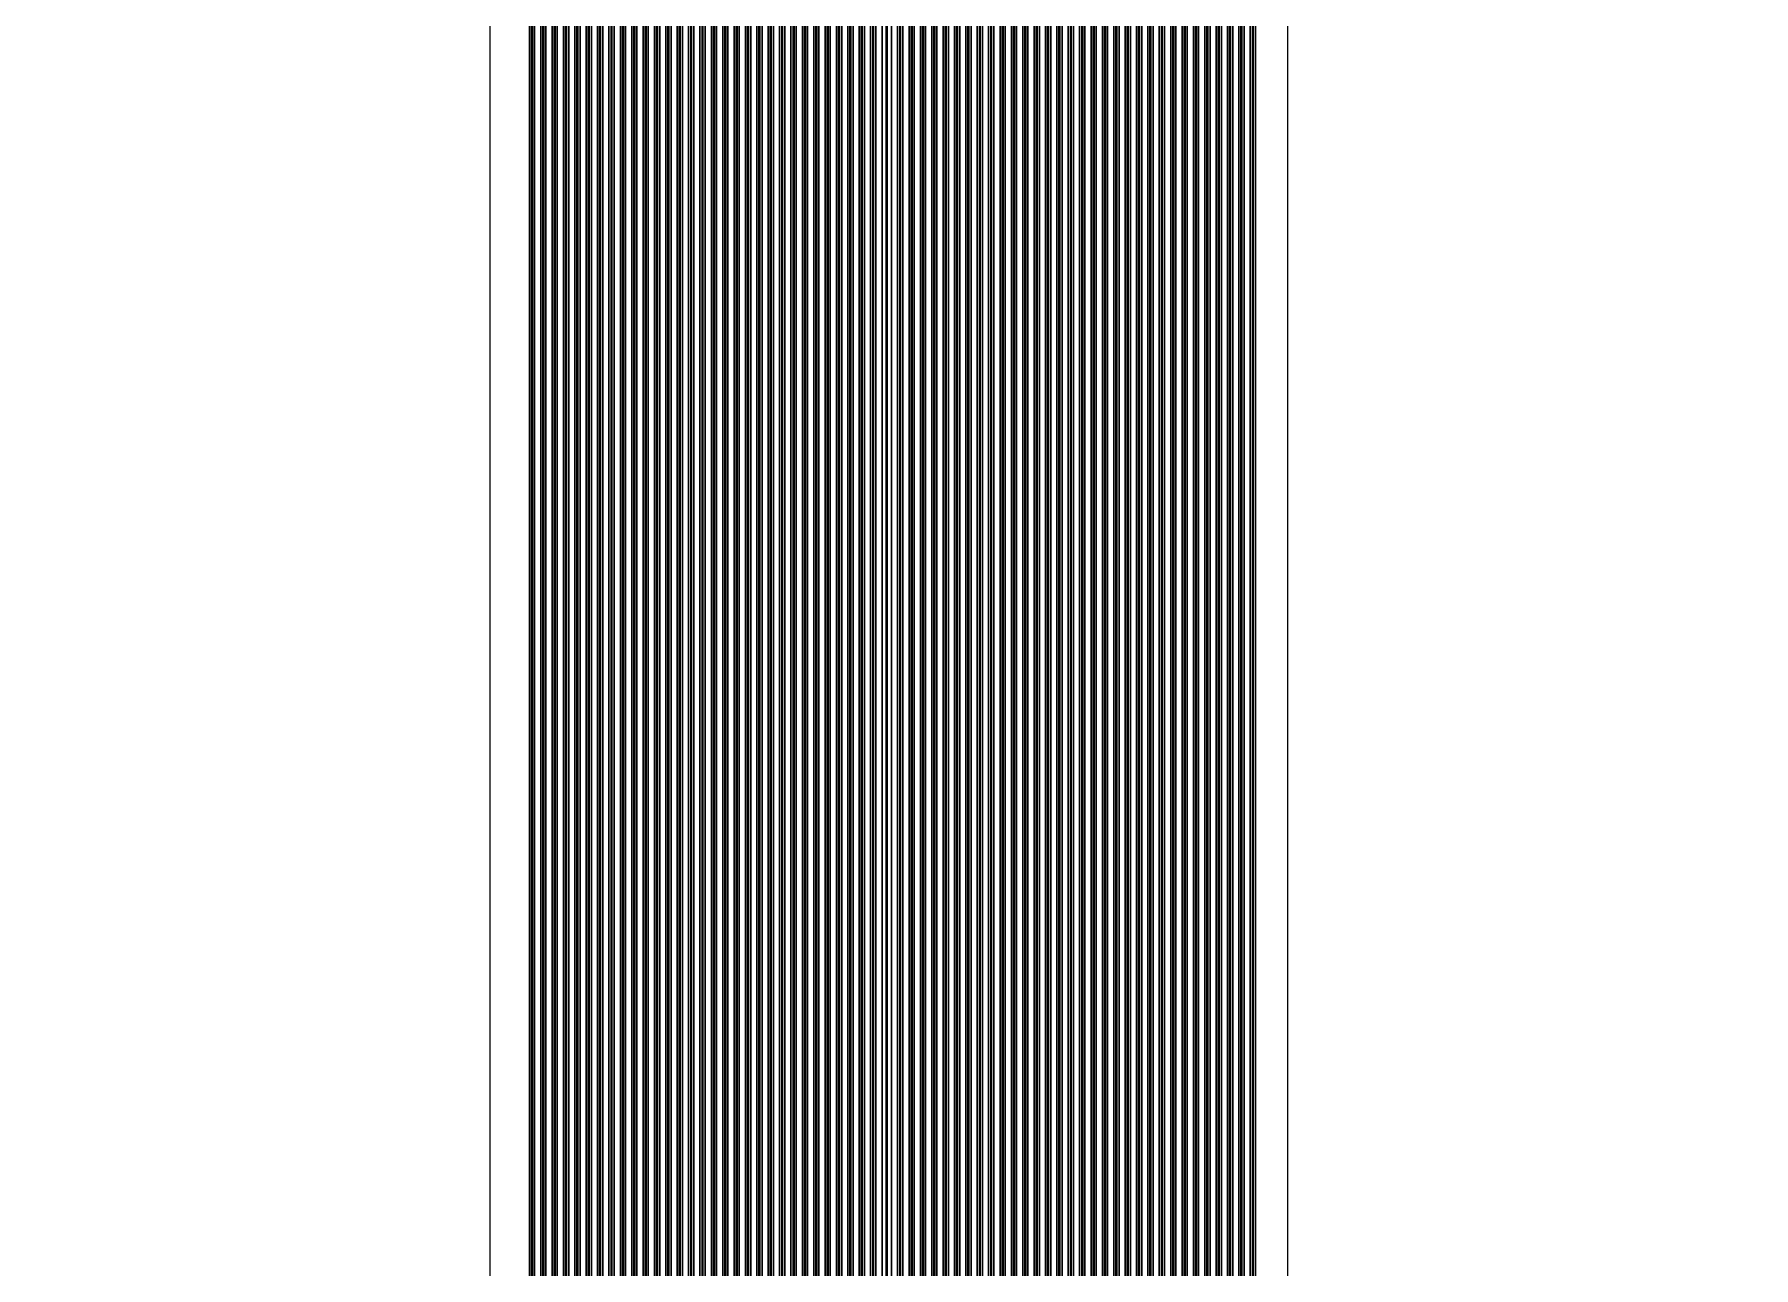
# Model space of a CAD drawing. Extents: x -2057 to 2225, y -44 to 31181.
# Drawn here: x -1736 to 1891, y 5162 to 7762 of the extents above; entities that cross this region are included whole.
import ezdxf

# ---------------------------------------------------------------- set-up
doc = ezdxf.new("R2010")
doc.units = 0
for name, color, linetype in [('etching', 7, 'CONTINUOUS'), ('L2D0_etching2', 4, 'CONTINUOUS'), ('L3D0_etching3', 5, 'CONTINUOUS'), ('metalization', 8, 'CONTINUOUS'), ('polyimide', 9, 'CONTINUOUS'), ('polyimide_etch_borders', 10, 'CONTINUOUS')]:
    doc.layers.add(name, color=color, linetype=linetype)

msp = doc.modelspace()

# ---------------------------------------------------------------- linework, layer by layer
at = {"layer": 'etching'}
for points in [[(1890.612, 20342.595), (1890.612, 10404.624), (907.37, 8971.06), (907.37, 3311.52), (208.395, -1.125), (80.82, -44.08), (0, 0), (-775.12, 3311.52), (-775.12, 8985.76), (-1736.396, 10397.27), (-1736.396, 20343.044)], [(-692.2, 9032.365), (-692.208, 3592.185)], [(-681.208, 3592.185), (-681.208, 9035.365)], [(-668.208, 9035.365), (-668.208, 3492.185)], [(-657.208, 3492.185), (-657.208, 9035.371)], [(-644.208, 9035.371), (-644.208, 3392.185)], [(-633.208, 3392.185), (-633.208, 9035.377)], [(-620.208, 9035.371), (-620.208, 3292.185)], [(-609.208, 3292.185), (-609.208, 9035.377)], [(-596.208, 9035.371), (-596.208, 3192.185)], [(-585.208, 3192.185), (-585.208, 9035.377)], [(-572.208, 9035.371), (-572.208, 3092.185)], [(-561.208, 3092.185), (-561.208, 9035.377)], [(-548.208, 9035.371), (-548.208, 2992.185)], [(-537.208, 2992.185), (-537.208, 9035.377)], [(-524.208, 9035.371), (-524.208, 2892.185)], [(-513.208, 2892.185), (-513.208, 9035.377)], [(-500.208, 9035.371), (-500.208, 2792.185)], [(-489.208, 2792.185), (-489.208, 9035.377)], [(-476.208, 9035.371), (-476.208, 2692.185)], [(-465.208, 2692.185), (-465.208, 9035.377)], [(-452.208, 9035.371), (-452.208, 2592.185)], [(-441.208, 2592.185), (-441.208, 9035.377)], [(-428.208, 9035.371), (-428.208, 2492.185)], [(-417.208, 2492.185), (-417.208, 9035.377)], [(-404.208, 9035.371), (-404.208, 2392.185)], [(-393.208, 2392.185), (-393.208, 9035.377)], [(-380.208, 9035.371), (-380.208, 2292.185)], [(-369.208, 2292.185), (-369.208, 9035.371)], [(-356.208, 9035.371), (-356.208, 2192.185)], [(-345.208, 2192.185), (-345.208, 9035.377)], [(-332.208, 9035.371), (-332.208, 2092.185)], [(-321.208, 2092.185), (-321.208, 9035.377)], [(-308.208, 9035.371), (-308.208, 1992.185)], [(-297.208, 1992.185), (-297.208, 9035.377)], [(-284.208, 9035.371), (-284.208, 1892.185)], [(-273.208, 1892.185), (-273.208, 9035.377)], [(-260.208, 9035.371), (-260.208, 1792.185)], [(-249.208, 1792.185), (-249.208, 9035.377)], [(-236.208, 9035.371), (-236.208, 1692.185)], [(-225.208, 1692.185), (-225.208, 9035.377)], [(-212.208, 9035.371), (-212.208, 1592.185)], [(-201.208, 1592.185), (-201.208, 9035.377)], [(-188.208, 9035.371), (-188.208, 1492.185)], [(-177.208, 1492.185), (-177.208, 9035.377)], [(-164.208, 9035.371), (-164.208, 1392.185)], [(-153.208, 1392.185), (-153.208, 9035.377)], [(-140.208, 9035.371), (-140.208, 1292.185)], [(-129.208, 1292.185), (-129.208, 9035.377)], [(-116.208, 9035.371), (-116.208, 1192.185)], [(-105.208, 1192.185), (-105.208, 9035.377)], [(-92.208, 9035.371), (-92.208, 1092.185)], [(-81.208, 1092.185), (-81.208, 9035.377)], [(-68.208, 9035.371), (-68.208, 992.185)], [(-57.208, 992.185), (-57.208, 9035.377)], [(-44.208, 9035.371), (-44.208, 892.185)], [(-33.208, 892.185), (-33.208, 9035.377)], [(-20.208, 9035.371), (-20.208, 792.185)], [(-9.208, 792.185), (-9.208, 9035.377)], [(3.792, 9035.371), (3.792, 692.185)], [(14.792, 692.185), (14.792, 9035.377)], [(27.792, 9035.371), (27.792, 592.185)], [(38.792, 592.185), (38.792, 9035.377)], [(51.792, 9035.371), (51.792, 500.247)], [(71.792, 500.247), (71.792, 9035.377)], [(84.792, 9035.371), (84.792, 552.185)], [(95.792, 552.185), (95.792, 9035.377)], [(108.792, 9035.371), (108.792, 652.185)], [(119.792, 652.185), (119.792, 9035.371)], [(132.792, 9035.371), (132.792, 752.185)], [(143.792, 752.185), (143.792, 9035.371)], [(156.792, 9035.371), (156.792, 852.185)], [(167.792, 852.185), (167.792, 9035.371)], [(180.792, 9035.371), (180.792, 952.185)], [(191.792, 952.185), (191.792, 9035.371)], [(204.792, 9035.371), (204.792, 1052.185)], [(215.792, 1052.185), (215.792, 9035.371)], [(228.792, 9035.371), (228.792, 1152.185)], [(239.792, 1152.185), (239.792, 9035.371)], [(252.792, 9035.371), (252.792, 1252.185)], [(263.792, 1252.185), (263.792, 9035.371)], [(276.792, 9035.371), (276.792, 1352.185)], [(287.792, 1352.185), (287.792, 9035.371)], [(300.792, 9035.371), (300.792, 1452.185)], [(311.792, 1452.185), (311.792, 9035.371)], [(324.792, 9035.371), (324.792, 1552.185)], [(335.792, 1552.185), (335.792, 9035.371)], [(348.792, 9035.371), (348.792, 1652.185)], [(359.792, 1652.185), (359.792, 9035.371)], [(372.792, 9035.371), (372.792, 1752.185)], [(383.792, 1752.185), (383.792, 9035.371)], [(396.792, 9035.371), (396.792, 1852.185)], [(407.792, 1852.185), (407.792, 9035.371)], [(420.792, 9035.371), (420.792, 1952.185)], [(431.792, 1952.185), (431.792, 9035.371)], [(444.792, 9035.371), (444.792, 2052.185)], [(455.792, 2052.185), (455.792, 9035.371)], [(468.792, 9035.371), (468.792, 2152.185)], [(479.792, 2152.185), (479.792, 9035.377)], [(492.792, 9035.371), (492.792, 2252.185)], [(503.792, 2252.185), (503.792, 9035.371)], [(516.792, 9035.371), (516.792, 2352.185)], [(527.792, 2352.185), (527.792, 9035.371)], [(540.792, 9035.371), (540.792, 2452.185)], [(551.792, 2452.185), (551.792, 9035.371)], [(564.792, 9035.371), (564.792, 2552.185)], [(575.792, 2552.185), (575.792, 9035.371)], [(588.792, 9035.371), (588.792, 2652.185)], [(599.792, 2652.185), (599.792, 9035.371)], [(612.792, 9035.371), (612.792, 2752.185)], [(623.792, 2752.185), (623.792, 9035.371)], [(636.792, 9035.371), (636.792, 2852.185)], [(647.792, 2852.185), (647.792, 9035.371)], [(660.792, 9035.371), (660.792, 2952.185)], [(671.792, 2952.185), (671.792, 9035.371)], [(684.792, 9035.371), (684.792, 3052.185)], [(695.792, 3052.185), (695.792, 9035.371)], [(708.792, 9035.371), (708.792, 3152.185)], [(719.792, 3152.185), (719.792, 9035.371)], [(732.792, 9035.371), (732.792, 3252.185)], [(743.792, 3252.185), (743.792, 9035.371)], [(756.792, 9035.371), (756.792, 3352.185)], [(767.792, 3352.185), (767.792, 9035.371)], [(780.792, 9035.371), (780.792, 3452.185)], [(791.792, 3452.185), (791.792, 9035.371)], [(804.792, 9035.371), (804.792, 3552.185)], [(815.792, 3552.185), (815.792, 9035.371)], [(828.792, 9035.371), (828.792, 3652.185)], [(839.792, 3652.185), (839.792, 9033.144)]]:
    msp.add_lwpolyline(points, dxfattribs=at)
at = {"layer": 'L2D0_etching2'}
msp.add_lwpolyline([(1890.612, 20342.595), (1890.612, 10404.624), (907.37, 8971.06), (907.37, 3311.52), (208.395, -1.125), (80.82, -44.08), (0, 0), (-775.12, 3311.52), (-775.12, 8985.76), (-1736.396, 10397.27), (-1736.396, 20343.044)], dxfattribs=at)
at = {"layer": 'L3D0_etching3'}
for points in [[(1890.612, 20342.595), (1890.612, 10404.624), (907.37, 8971.06), (907.37, 3311.52), (208.395, -1.125), (80.82, -44.08), (0, 0), (-775.12, 3311.52), (-775.12, 8985.76), (-1736.396, 10397.27), (-1736.396, 20343.044)], [(-692.2, 9032.365), (-692.208, 3592.185)], [(-681.208, 3592.185), (-681.208, 9035.365)], [(-668.208, 9035.365), (-668.208, 3492.185)], [(-657.208, 3492.185), (-657.208, 9035.371)], [(-644.208, 9035.371), (-644.208, 3392.185)], [(-633.208, 3392.185), (-633.208, 9035.377)], [(-620.208, 9035.371), (-620.208, 3292.185)], [(-609.208, 3292.185), (-609.208, 9035.377)], [(-596.208, 9035.371), (-596.208, 3192.185)], [(-585.208, 3192.185), (-585.208, 9035.377)], [(-572.208, 9035.371), (-572.208, 3092.185)], [(-561.208, 3092.185), (-561.208, 9035.377)], [(-548.208, 9035.371), (-548.208, 2992.185)], [(-537.208, 2992.185), (-537.208, 9035.377)], [(-524.208, 9035.371), (-524.208, 2892.185)], [(-513.208, 2892.185), (-513.208, 9035.377)], [(-500.208, 9035.371), (-500.208, 2792.185)], [(-489.208, 2792.185), (-489.208, 9035.377)], [(-476.208, 9035.371), (-476.208, 2692.185)], [(-465.208, 2692.185), (-465.208, 9035.377)], [(-452.208, 9035.371), (-452.208, 2592.185)], [(-441.208, 2592.185), (-441.208, 9035.377)], [(-428.208, 9035.371), (-428.208, 2492.185)], [(-417.208, 2492.185), (-417.208, 9035.377)], [(-404.208, 9035.371), (-404.208, 2392.185)], [(-393.208, 2392.185), (-393.208, 9035.377)], [(-380.208, 9035.371), (-380.208, 2292.185)], [(-369.208, 2292.185), (-369.208, 9035.371)], [(-356.208, 9035.371), (-356.208, 2192.185)], [(-345.208, 2192.185), (-345.208, 9035.377)], [(-332.208, 9035.371), (-332.208, 2092.185)], [(-321.208, 2092.185), (-321.208, 9035.377)], [(-308.208, 9035.371), (-308.208, 1992.185)], [(-297.208, 1992.185), (-297.208, 9035.377)], [(-284.208, 9035.371), (-284.208, 1892.185)], [(-273.208, 1892.185), (-273.208, 9035.377)], [(-260.208, 9035.371), (-260.208, 1792.185)], [(-249.208, 1792.185), (-249.208, 9035.377)], [(-236.208, 9035.371), (-236.208, 1692.185)], [(-225.208, 1692.185), (-225.208, 9035.377)], [(-212.208, 9035.371), (-212.208, 1592.185)], [(-201.208, 1592.185), (-201.208, 9035.377)], [(-188.208, 9035.371), (-188.208, 1492.185)], [(-177.208, 1492.185), (-177.208, 9035.377)], [(-164.208, 9035.371), (-164.208, 1392.185)], [(-153.208, 1392.185), (-153.208, 9035.377)], [(-140.208, 9035.371), (-140.208, 1292.185)], [(-129.208, 1292.185), (-129.208, 9035.377)], [(-116.208, 9035.371), (-116.208, 1192.185)], [(-105.208, 1192.185), (-105.208, 9035.377)], [(-92.208, 9035.371), (-92.208, 1092.185)], [(-81.208, 1092.185), (-81.208, 9035.377)], [(-68.208, 9035.371), (-68.208, 992.185)], [(-57.208, 992.185), (-57.208, 9035.377)], [(-44.208, 9035.371), (-44.208, 892.185)], [(-33.208, 892.185), (-33.208, 9035.377)], [(-20.208, 9035.371), (-20.208, 792.185)], [(-9.208, 792.185), (-9.208, 9035.377)], [(3.792, 9035.371), (3.792, 692.185)], [(14.792, 692.185), (14.792, 9035.377)], [(27.792, 9035.371), (27.792, 592.185)], [(38.792, 592.185), (38.792, 9035.377)], [(51.792, 9035.371), (51.792, 500.247)], [(71.792, 500.247), (71.792, 9035.377)], [(84.792, 9035.371), (84.792, 552.185)], [(95.792, 552.185), (95.792, 9035.377)], [(108.792, 9035.371), (108.792, 652.185)], [(119.792, 652.185), (119.792, 9035.371)], [(132.792, 9035.371), (132.792, 752.185)], [(143.792, 752.185), (143.792, 9035.371)], [(156.792, 9035.371), (156.792, 852.185)], [(167.792, 852.185), (167.792, 9035.371)], [(180.792, 9035.371), (180.792, 952.185)], [(191.792, 952.185), (191.792, 9035.371)], [(204.792, 9035.371), (204.792, 1052.185)], [(215.792, 1052.185), (215.792, 9035.371)], [(228.792, 9035.371), (228.792, 1152.185)], [(239.792, 1152.185), (239.792, 9035.371)], [(252.792, 9035.371), (252.792, 1252.185)], [(263.792, 1252.185), (263.792, 9035.371)], [(276.792, 9035.371), (276.792, 1352.185)], [(287.792, 1352.185), (287.792, 9035.371)], [(300.792, 9035.371), (300.792, 1452.185)], [(311.792, 1452.185), (311.792, 9035.371)], [(324.792, 9035.371), (324.792, 1552.185)], [(335.792, 1552.185), (335.792, 9035.371)], [(348.792, 9035.371), (348.792, 1652.185)], [(359.792, 1652.185), (359.792, 9035.371)], [(372.792, 9035.371), (372.792, 1752.185)], [(383.792, 1752.185), (383.792, 9035.371)], [(396.792, 9035.371), (396.792, 1852.185)], [(407.792, 1852.185), (407.792, 9035.371)], [(420.792, 9035.371), (420.792, 1952.185)], [(431.792, 1952.185), (431.792, 9035.371)], [(444.792, 9035.371), (444.792, 2052.185)], [(455.792, 2052.185), (455.792, 9035.371)], [(468.792, 9035.371), (468.792, 2152.185)], [(479.792, 2152.185), (479.792, 9035.377)], [(492.792, 9035.371), (492.792, 2252.185)], [(503.792, 2252.185), (503.792, 9035.371)], [(516.792, 9035.371), (516.792, 2352.185)], [(527.792, 2352.185), (527.792, 9035.371)], [(540.792, 9035.371), (540.792, 2452.185)], [(551.792, 2452.185), (551.792, 9035.371)], [(564.792, 9035.371), (564.792, 2552.185)], [(575.792, 2552.185), (575.792, 9035.371)], [(588.792, 9035.371), (588.792, 2652.185)], [(599.792, 2652.185), (599.792, 9035.371)], [(612.792, 9035.371), (612.792, 2752.185)], [(623.792, 2752.185), (623.792, 9035.371)], [(636.792, 9035.371), (636.792, 2852.185)], [(647.792, 2852.185), (647.792, 9035.371)], [(660.792, 9035.371), (660.792, 2952.185)], [(671.792, 2952.185), (671.792, 9035.371)], [(684.792, 9035.371), (684.792, 3052.185)], [(695.792, 3052.185), (695.792, 9035.371)], [(708.792, 9035.371), (708.792, 3152.185)], [(719.792, 3152.185), (719.792, 9035.371)], [(732.792, 9035.371), (732.792, 3252.185)], [(743.792, 3252.185), (743.792, 9035.371)], [(756.792, 9035.371), (756.792, 3352.185)], [(767.792, 3352.185), (767.792, 9035.371)], [(780.792, 9035.371), (780.792, 3452.185)], [(791.792, 3452.185), (791.792, 9035.371)], [(804.792, 9035.371), (804.792, 3552.185)], [(815.792, 3552.185), (815.792, 9035.371)], [(828.792, 9035.371), (828.792, 3652.185)], [(839.792, 3652.185), (839.792, 9033.144)]]:
    msp.add_lwpolyline(points, dxfattribs=at)
at = {"layer": 'metalization'}
for points in [[(-687.858, 3587.204), (-687.858, 9040.22)], [(-685.858, 9040.22), (-685.858, 3587.204)], [(-663.858, 3487.204), (-663.858, 9040.22)], [(-661.858, 9040.22), (-661.858, 3487.204)], [(-639.858, 3387.204), (-639.858, 9040.22)], [(-637.858, 9040.22), (-637.858, 3387.204)], [(-615.858, 3287.204), (-615.858, 9040.22)], [(-613.858, 9040.22), (-613.858, 3287.204)], [(-591.858, 3187.204), (-591.858, 9040.22)], [(-589.858, 9040.22), (-589.858, 3187.204)], [(-567.858, 3087.204), (-567.858, 9040.22)], [(-565.858, 9040.22), (-565.858, 3087.204)], [(-543.858, 2987.204), (-543.858, 9040.22)], [(-541.858, 9040.22), (-541.858, 2987.204)], [(-519.858, 2887.204), (-519.858, 9040.22)], [(-517.858, 9040.22), (-517.858, 2887.204)], [(-495.858, 2787.204), (-495.858, 9040.22)], [(-493.858, 9040.22), (-493.858, 2787.204)], [(-471.858, 2687.204), (-471.858, 9040.22)], [(-469.858, 9040.22), (-469.858, 2687.204)], [(-447.858, 2587.204), (-447.858, 9040.22)], [(-445.858, 9040.22), (-445.858, 2587.204)], [(-423.858, 2487.204), (-423.858, 9040.22)], [(-421.858, 9040.22), (-421.858, 2487.204)], [(-399.858, 2387.204), (-399.858, 9040.22)], [(-397.858, 9040.22), (-397.858, 2387.204)], [(-375.858, 2287.204), (-375.858, 9040.22)], [(-373.858, 9040.22), (-373.858, 2287.204)], [(-351.858, 2187.204), (-351.858, 9040.22)], [(-349.858, 9040.22), (-349.858, 2187.204)], [(-327.858, 2087.204), (-327.858, 9040.22)], [(-325.858, 9040.22), (-325.858, 2087.204)], [(-303.858, 1987.204), (-303.858, 9040.22)], [(-301.858, 9040.22), (-301.858, 1987.204)], [(-279.858, 1887.204), (-279.858, 9040.22)], [(-277.858, 9040.22), (-277.858, 1887.204)], [(-255.858, 1787.204), (-255.858, 9040.22)], [(-253.858, 9040.22), (-253.858, 1787.204)], [(-231.858, 1687.204), (-231.858, 9040.22)], [(-229.858, 9040.22), (-229.858, 1687.204)], [(-207.858, 1587.204), (-207.858, 9040.22)], [(-205.858, 9040.22), (-205.858, 1587.204)], [(-183.858, 1487.204), (-183.858, 9040.22)], [(-181.858, 9040.22), (-181.858, 1487.204)], [(-159.858, 1387.204), (-159.858, 9040.22)], [(-157.858, 9040.22), (-157.858, 1387.204)], [(-135.858, 1287.204), (-135.858, 9040.22)], [(-133.858, 9040.22), (-133.858, 1287.204)], [(-111.858, 1187.204), (-111.858, 9040.22)], [(-109.858, 9040.22), (-109.858, 1187.204)], [(-87.858, 1087.204), (-87.858, 9040.22)], [(-85.858, 9040.22), (-85.858, 1087.204)], [(-63.858, 987.204), (-63.858, 9040.22)], [(-61.858, 9040.22), (-61.858, 987.204)], [(-39.858, 887.204), (-39.858, 9040.22)], [(-37.858, 9040.22), (-37.858, 887.204)], [(-15.858, 787.204), (-15.858, 9040.22)], [(-13.858, 9040.22), (-13.858, 787.204)], [(8.142, 687.204), (8.142, 9040.22)], [(10.142, 9040.22), (10.142, 687.204)], [(32.142, 587.204), (32.142, 9040.22)], [(34.142, 9040.22), (34.142, 587.204)], [(60.642, 497.204), (60.642, 9040.22)], [(62.642, 9040.22), (62.642, 497.204)], [(89.142, 547.204), (89.142, 9040.22)], [(91.142, 9040.22), (91.142, 547.204)], [(113.142, 647.204), (113.142, 9040.22)], [(115.142, 9040.22), (115.142, 647.204)], [(137.142, 747.204), (137.142, 9040.22)], [(139.142, 9040.22), (139.142, 747.204)], [(161.142, 847.204), (161.142, 9040.22)], [(163.142, 9040.22), (163.142, 847.204)], [(185.142, 947.204), (185.142, 9040.22)], [(187.142, 9040.22), (187.142, 947.204)], [(209.142, 1047.204), (209.142, 9040.22)], [(211.142, 9040.22), (211.142, 1047.204)], [(233.142, 1147.204), (233.142, 9040.22)], [(235.142, 9040.22), (235.142, 1147.204)], [(257.142, 1247.204), (257.142, 9040.22)], [(259.142, 9040.22), (259.142, 1247.204)], [(281.142, 1347.204), (281.142, 9040.22)], [(283.142, 9040.22), (283.142, 1347.204)], [(305.142, 1447.204), (305.142, 9040.22)], [(307.142, 9040.22), (307.142, 1447.204)], [(329.142, 1547.204), (329.142, 9040.22)], [(331.142, 9040.22), (331.142, 1547.204)], [(353.142, 1647.204), (353.142, 9040.22)], [(355.142, 9040.22), (355.142, 1647.204)], [(377.142, 1747.204), (377.142, 9040.22)], [(379.142, 9040.22), (379.142, 1747.204)], [(401.142, 1847.204), (401.142, 9040.22)], [(403.142, 9040.22), (403.142, 1847.204)], [(425.142, 1947.204), (425.142, 9040.22)], [(427.142, 9040.22), (427.142, 1947.204)], [(449.142, 2047.204), (449.142, 9040.22)], [(451.142, 9040.22), (451.142, 2047.204)], [(473.142, 2147.204), (473.142, 9040.22)], [(475.142, 9040.22), (475.142, 2147.204)], [(497.142, 2247.204), (497.142, 9040.22)], [(499.142, 9040.22), (499.142, 2247.204)], [(521.142, 2347.204), (521.142, 9040.22)], [(523.142, 9040.22), (523.142, 2347.204)], [(545.142, 2447.204), (545.142, 9040.22)], [(547.142, 9040.22), (547.142, 2447.204)], [(569.142, 2547.204), (569.142, 9040.22)], [(571.142, 9040.22), (571.142, 2547.204)], [(593.142, 2647.204), (593.142, 9040.22)], [(595.142, 9040.22), (595.142, 2647.204)], [(617.142, 2747.204), (617.142, 9040.22)], [(619.142, 9040.22), (619.142, 2747.204)], [(641.142, 2847.204), (641.142, 9040.22)], [(643.142, 9040.22), (643.142, 2847.204)], [(665.142, 2947.204), (665.142, 9040.22)], [(667.142, 9040.22), (667.142, 2947.204)], [(689.142, 3047.204), (689.142, 9040.22)], [(691.142, 9040.22), (691.142, 3047.204)], [(713.142, 3147.204), (713.142, 9040.22)], [(715.142, 9040.22), (715.142, 3147.204)], [(737.142, 3247.204), (737.142, 9040.22)], [(739.142, 9040.22), (739.142, 3247.204)], [(761.142, 3347.204), (761.142, 9040.22)], [(763.142, 9040.22), (763.142, 3347.204)], [(785.142, 3447.204), (785.142, 9040.22)], [(787.142, 9040.22), (787.142, 3447.204)], [(809.142, 3547.204), (809.142, 9040.22)], [(811.142, 9040.22), (811.142, 3547.204)], [(833.142, 3647.204), (833.142, 9040.22)], [(835.142, 9040.22), (835.142, 3647.204)]]:
    msp.add_lwpolyline(points, dxfattribs=at)
at = {"layer": 'polyimide'}
for points in [[(-692.208, 3592.185), (-692.2, 9032.367)], [(-692.2, 9032.367), (-692.208, 3592.185)], [(-681.208, 9035.365), (-681.208, 3592.185)], [(-681.208, 3592.185), (-681.208, 9035.365)], [(-668.208, 3492.185), (-668.208, 9035.365)], [(-668.208, 9035.365), (-668.208, 3492.185)], [(-657.208, 9035.371), (-657.208, 3492.185)], [(-657.208, 3492.185), (-657.208, 9035.371)], [(-644.208, 3392.185), (-644.208, 9035.371)], [(-644.208, 9035.371), (-644.208, 3392.185)], [(-633.208, 9035.377), (-633.208, 3392.185)], [(-633.208, 3392.185), (-633.208, 9035.377)], [(-620.208, 3292.185), (-620.208, 9035.371)], [(-620.208, 9035.371), (-620.208, 3292.185)], [(-609.208, 9035.377), (-609.208, 3292.185)], [(-609.208, 3292.185), (-609.208, 9035.377)], [(-596.208, 3192.185), (-596.208, 9035.371)], [(-596.208, 9035.371), (-596.208, 3192.185)], [(-585.208, 9035.377), (-585.208, 3192.185)], [(-585.208, 3192.185), (-585.208, 9035.377)], [(-572.208, 3092.185), (-572.208, 9035.371)], [(-572.208, 9035.371), (-572.208, 3092.185)], [(-561.208, 9035.377), (-561.208, 3092.185)], [(-561.208, 3092.185), (-561.208, 9035.377)], [(-548.208, 2992.185), (-548.208, 9035.371)], [(-548.208, 9035.371), (-548.208, 2992.185)], [(-537.208, 9035.377), (-537.208, 2992.185)], [(-537.208, 2992.185), (-537.208, 9035.377)], [(-524.208, 2892.185), (-524.208, 9035.371)], [(-524.208, 9035.371), (-524.208, 2892.185)], [(-513.208, 9035.377), (-513.208, 2892.185)], [(-513.208, 2892.185), (-513.208, 9035.377)], [(-500.208, 2792.185), (-500.208, 9035.371)], [(-500.208, 9035.371), (-500.208, 2792.185)], [(-489.208, 9035.377), (-489.208, 2792.185)], [(-489.208, 2792.185), (-489.208, 9035.377)], [(-476.208, 2692.185), (-476.208, 9035.371)], [(-476.208, 9035.371), (-476.208, 2692.185)], [(-465.208, 9035.377), (-465.208, 2692.185)], [(-465.208, 2692.185), (-465.208, 9035.377)], [(-452.208, 2592.185), (-452.208, 9035.371)], [(-452.208, 9035.371), (-452.208, 2592.185)], [(-441.208, 9035.377), (-441.208, 2592.185)], [(-441.208, 2592.185), (-441.208, 9035.377)], [(-428.208, 2492.185), (-428.208, 9035.371)], [(-428.208, 9035.371), (-428.208, 2492.185)], [(-417.208, 9035.377), (-417.208, 2492.185)], [(-417.208, 2492.185), (-417.208, 9035.377)], [(-404.208, 2392.185), (-404.208, 9035.371)], [(-404.208, 9035.371), (-404.208, 2392.185)], [(-393.208, 9035.377), (-393.208, 2392.185)], [(-393.208, 2392.185), (-393.208, 9035.377)], [(-380.208, 2292.185), (-380.208, 9035.371)], [(-380.208, 9035.371), (-380.208, 2292.185)], [(-369.208, 9035.371), (-369.208, 2292.185)], [(-369.208, 2292.185), (-369.208, 9035.371)], [(-356.208, 2192.185), (-356.208, 9035.371)], [(-356.208, 9035.371), (-356.208, 2192.185)], [(-345.208, 9035.377), (-345.208, 2192.185)], [(-345.208, 2192.185), (-345.208, 9035.377)], [(-332.208, 2092.185), (-332.208, 9035.371)], [(-332.208, 9035.371), (-332.208, 2092.185)], [(-321.208, 9035.377), (-321.208, 2092.185)], [(-321.208, 2092.185), (-321.208, 9035.377)], [(-308.208, 1992.185), (-308.208, 9035.371)], [(-308.208, 9035.371), (-308.208, 1992.185)], [(-297.208, 9035.377), (-297.208, 1992.185)], [(-297.208, 1992.185), (-297.208, 9035.377)], [(-284.208, 1892.185), (-284.208, 9035.371)], [(-284.208, 9035.371), (-284.208, 1892.185)], [(-273.208, 9035.377), (-273.208, 1892.185)], [(-273.208, 1892.185), (-273.208, 9035.377)], [(-260.208, 1792.185), (-260.208, 9035.371)], [(-260.208, 9035.371), (-260.208, 1792.185)], [(-249.208, 9035.377), (-249.208, 1792.185)], [(-249.208, 1792.185), (-249.208, 9035.377)], [(-236.208, 1692.185), (-236.208, 9035.371)], [(-236.208, 9035.371), (-236.208, 1692.185)], [(-225.208, 9035.377), (-225.208, 1692.185)], [(-225.208, 1692.185), (-225.208, 9035.377)], [(-212.208, 1592.185), (-212.208, 9035.371)], [(-212.208, 9035.371), (-212.208, 1592.185)], [(-201.208, 9035.377), (-201.208, 1592.185)], [(-201.208, 1592.185), (-201.208, 9035.377)], [(-188.208, 1492.185), (-188.208, 9035.371)], [(-188.208, 9035.371), (-188.208, 1492.185)], [(-177.208, 9035.377), (-177.208, 1492.185)], [(-177.208, 1492.185), (-177.208, 9035.377)], [(-164.208, 1392.185), (-164.208, 9035.371)], [(-164.208, 9035.371), (-164.208, 1392.185)], [(-153.208, 9035.377), (-153.208, 1392.185)], [(-153.208, 1392.185), (-153.208, 9035.377)], [(-140.208, 1292.185), (-140.208, 9035.371)], [(-140.208, 9035.371), (-140.208, 1292.185)], [(-129.208, 9035.377), (-129.208, 1292.185)], [(-129.208, 1292.185), (-129.208, 9035.377)], [(-116.208, 1192.185), (-116.208, 9035.371)], [(-116.208, 9035.371), (-116.208, 1192.185)], [(-105.208, 9035.377), (-105.208, 1192.185)], [(-105.208, 1192.185), (-105.208, 9035.377)], [(-92.208, 1092.185), (-92.208, 9035.371)], [(-92.208, 9035.371), (-92.208, 1092.185)], [(-81.208, 9035.377), (-81.208, 1092.185)], [(-81.208, 1092.185), (-81.208, 9035.377)], [(-68.208, 992.185), (-68.208, 9035.371)], [(-68.208, 9035.371), (-68.208, 992.185)], [(-57.208, 9035.377), (-57.208, 992.185)], [(-57.208, 992.185), (-57.208, 9035.377)], [(-44.208, 892.185), (-44.208, 9035.371)], [(-44.208, 9035.371), (-44.208, 892.185)], [(-33.208, 9035.377), (-33.208, 892.185)], [(-33.208, 892.185), (-33.208, 9035.377)], [(-20.208, 792.185), (-20.208, 9035.371)], [(-20.208, 9035.371), (-20.208, 792.185)], [(-9.208, 9035.377), (-9.208, 792.185)], [(-9.208, 792.185), (-9.208, 9035.377)], [(3.792, 692.185), (3.792, 9035.371)], [(3.792, 9035.371), (3.792, 692.185)], [(14.792, 9035.377), (14.792, 692.185)], [(14.792, 692.185), (14.792, 9035.377)], [(27.792, 592.185), (27.792, 9035.371)], [(27.792, 9035.371), (27.792, 592.185)], [(38.792, 9035.377), (38.792, 592.185)], [(38.792, 592.185), (38.792, 9035.377)], [(51.792, 500.247), (51.792, 9035.371)], [(51.792, 9035.371), (51.792, 500.247)], [(71.792, 9035.377), (71.792, 500.247)], [(71.792, 500.247), (71.792, 9035.377)], [(84.792, 552.185), (84.792, 9035.371)], [(84.792, 9035.371), (84.792, 552.185)], [(95.792, 9035.377), (95.792, 552.185)], [(95.792, 552.185), (95.792, 9035.377)], [(108.792, 652.185), (108.792, 9035.371)], [(108.792, 9035.371), (108.792, 652.185)], [(119.792, 9035.371), (119.792, 652.185)], [(119.792, 652.185), (119.792, 9035.371)], [(132.792, 752.185), (132.792, 9035.371)], [(132.792, 9035.371), (132.792, 752.185)], [(143.792, 9035.371), (143.792, 752.185)], [(143.792, 752.185), (143.792, 9035.371)], [(156.792, 852.185), (156.792, 9035.371)], [(156.792, 9035.371), (156.792, 852.185)], [(167.792, 9035.371), (167.792, 852.185)], [(167.792, 852.185), (167.792, 9035.371)], [(180.792, 952.185), (180.792, 9035.371)], [(180.792, 9035.371), (180.792, 952.185)], [(191.792, 9035.371), (191.792, 952.185)], [(191.792, 952.185), (191.792, 9035.371)], [(204.792, 1052.185), (204.792, 9035.371)], [(204.792, 9035.371), (204.792, 1052.185)], [(215.792, 9035.371), (215.792, 1052.185)], [(215.792, 1052.185), (215.792, 9035.371)], [(228.792, 1152.185), (228.792, 9035.371)], [(228.792, 9035.371), (228.792, 1152.185)], [(239.792, 9035.371), (239.792, 1152.185)], [(239.792, 1152.185), (239.792, 9035.371)], [(252.792, 1252.185), (252.792, 9035.371)], [(252.792, 9035.371), (252.792, 1252.185)], [(263.792, 9035.371), (263.792, 1252.185)], [(263.792, 1252.185), (263.792, 9035.371)], [(276.792, 1352.185), (276.792, 9035.371)], [(276.792, 9035.371), (276.792, 1352.185)], [(287.792, 9035.371), (287.792, 1352.185)], [(287.792, 1352.185), (287.792, 9035.371)], [(300.792, 1452.185), (300.792, 9035.371)], [(300.792, 9035.371), (300.792, 1452.185)], [(311.792, 9035.371), (311.792, 1452.185)], [(311.792, 1452.185), (311.792, 9035.371)], [(324.792, 1552.185), (324.792, 9035.371)], [(324.792, 9035.371), (324.792, 1552.185)], [(335.792, 9035.371), (335.792, 1552.185)], [(335.792, 1552.185), (335.792, 9035.371)], [(348.792, 1652.185), (348.792, 9035.371)], [(348.792, 9035.371), (348.792, 1652.185)], [(359.792, 9035.371), (359.792, 1652.185)], [(359.792, 1652.185), (359.792, 9035.371)], [(372.792, 1752.185), (372.792, 9035.371)], [(372.792, 9035.371), (372.792, 1752.185)], [(383.792, 9035.371), (383.792, 1752.185)], [(383.792, 1752.185), (383.792, 9035.371)], [(396.792, 1852.185), (396.792, 9035.371)], [(396.792, 9035.371), (396.792, 1852.185)], [(407.792, 9035.371), (407.792, 1852.185)], [(407.792, 1852.185), (407.792, 9035.371)], [(420.792, 1952.185), (420.792, 9035.371)], [(420.792, 9035.371), (420.792, 1952.185)], [(431.792, 9035.371), (431.792, 1952.185)], [(431.792, 1952.185), (431.792, 9035.371)], [(444.792, 2052.185), (444.792, 9035.371)], [(444.792, 9035.371), (444.792, 2052.185)], [(455.792, 9035.371), (455.792, 2052.185)], [(455.792, 2052.185), (455.792, 9035.371)], [(468.792, 2152.185), (468.792, 9035.371)], [(468.792, 9035.371), (468.792, 2152.185)], [(479.792, 9035.377), (479.792, 2152.185)], [(479.792, 2152.185), (479.792, 9035.377)], [(492.792, 2252.185), (492.792, 9035.371)], [(492.792, 9035.371), (492.792, 2252.185)], [(503.792, 9035.371), (503.792, 2252.185)], [(503.792, 2252.185), (503.792, 9035.371)], [(516.792, 2352.185), (516.792, 9035.371)], [(516.792, 9035.371), (516.792, 2352.185)], [(527.792, 9035.371), (527.792, 2352.185)], [(527.792, 2352.185), (527.792, 9035.371)], [(540.792, 2452.185), (540.792, 9035.371)], [(540.792, 9035.371), (540.792, 2452.185)], [(551.792, 9035.371), (551.792, 2452.185)], [(551.792, 2452.185), (551.792, 9035.371)], [(564.792, 2552.185), (564.792, 9035.371)], [(564.792, 9035.371), (564.792, 2552.185)], [(575.792, 9035.371), (575.792, 2552.185)], [(575.792, 2552.185), (575.792, 9035.371)], [(588.792, 2652.185), (588.792, 9035.371)], [(588.792, 9035.371), (588.792, 2652.185)], [(599.792, 9035.371), (599.792, 2652.185)], [(599.792, 2652.185), (599.792, 9035.371)], [(612.792, 2752.185), (612.792, 9035.371)], [(612.792, 9035.371), (612.792, 2752.185)], [(623.792, 9035.371), (623.792, 2752.185)], [(623.792, 2752.185), (623.792, 9035.371)], [(636.792, 2852.185), (636.792, 9035.371)], [(636.792, 9035.371), (636.792, 2852.185)], [(647.792, 9035.371), (647.792, 2852.185)], [(647.792, 2852.185), (647.792, 9035.371)], [(660.792, 2952.185), (660.792, 9035.371)], [(660.792, 9035.371), (660.792, 2952.185)], [(671.792, 9035.371), (671.792, 2952.185)], [(671.792, 2952.185), (671.792, 9035.371)], [(684.792, 3052.185), (684.792, 9035.371)], [(684.792, 9035.371), (684.792, 3052.185)], [(695.792, 9035.371), (695.792, 3052.185)], [(695.792, 3052.185), (695.792, 9035.371)], [(708.792, 3152.185), (708.792, 9035.371)], [(708.792, 9035.371), (708.792, 3152.185)], [(719.792, 9035.371), (719.792, 3152.185)], [(719.792, 3152.185), (719.792, 9035.371)], [(732.792, 3252.185), (732.792, 9035.371)], [(732.792, 9035.371), (732.792, 3252.185)], [(743.792, 9035.371), (743.792, 3252.185)], [(743.792, 3252.185), (743.792, 9035.371)], [(756.792, 3352.185), (756.792, 9035.371)], [(756.792, 9035.371), (756.792, 3352.185)], [(767.792, 9035.371), (767.792, 3352.185)], [(767.792, 3352.185), (767.792, 9035.371)], [(780.792, 3452.185), (780.792, 9035.371)], [(780.792, 9035.371), (780.792, 3452.185)], [(791.792, 9035.371), (791.792, 3452.185)], [(791.792, 3452.185), (791.792, 9035.371)], [(804.792, 3552.185), (804.792, 9035.371)], [(804.792, 9035.371), (804.792, 3552.185)], [(815.792, 9035.371), (815.792, 3552.185)], [(815.792, 3552.185), (815.792, 9035.371)], [(828.792, 3652.185), (828.792, 9035.371)], [(828.792, 9035.371), (828.792, 3652.185)], [(839.792, 9033.144), (839.792, 3652.185)], [(839.792, 3652.185), (839.792, 9033.144)]]:
    msp.add_lwpolyline(points, dxfattribs=at)
at = {"layer": 'polyimide_etch_borders'}
msp.add_lwpolyline([(1890.612, 20342.595), (1890.612, 10404.624), (907.37, 8971.06), (907.37, 3311.52), (208.395, -1.125), (80.82, -44.08), (0, 0), (-775.12, 3311.52), (-775.12, 8985.76), (-1736.396, 10397.27), (-1736.396, 20343.044)], dxfattribs=at)

doc.saveas('drawing.dxf')
